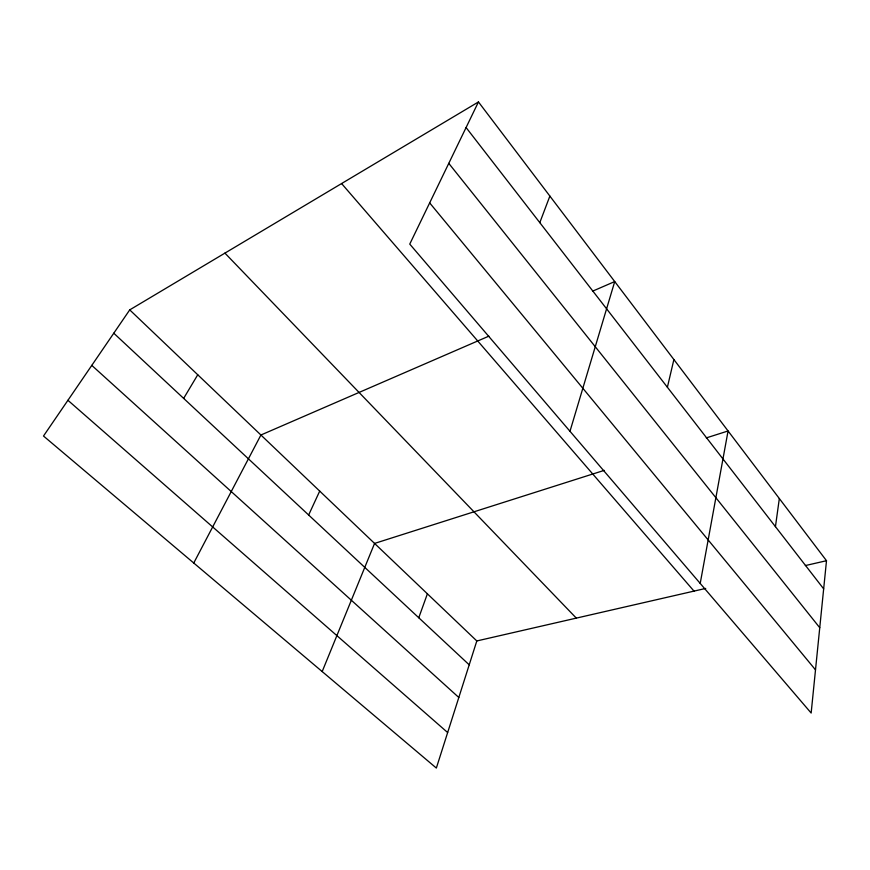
<?xml version="1.0" encoding="UTF-8"?>
<svg xmlns="http://www.w3.org/2000/svg" width="870" height="870" viewBox="0 0 870 870"><rect width="100%" height="100%" fill="white"/><g stroke="black" fill="none" stroke-linecap="round" stroke-linejoin="round"><path stroke-width="1.3" d="M826.5 560.715L811.155 713.03L409.759 244.1L478.456 101.942L826.5 560.715L805.348 565.565M775.442 526.665L779.335 498.532M700.209 583.422L728.07 430.976L706.309 437.893M667.388 387.248L673.891 359.549M569.981 431.281L614.731 281.565L592.524 291.2M705.722 588.424L476.814 640.951L436.349 768.058L43.5 436.022L129.728 309.883L478.456 101.942M418.764 617.754L427.398 593.808M539.802 222.644L549.873 196.076M322.183 671.564L374.568 543.424L604.215 470.376M308.643 515.018L319.703 491.093M193.749 563.02L260.913 435.011L488.842 336.157M183.646 398.395L197.751 374.774M67.925 400.287L447.648 732.54M91.785 365.378L458.816 697.479M113.785 333.21L469.213 664.821M129.728 309.883L476.814 640.951M224.938 253.116L576.31 618.113M341.595 183.548L694.01 591.111M429.671 202.895L815.505 669.867M448.779 163.364L819.747 627.716M466.092 127.542L823.662 588.87"/></g></svg>
